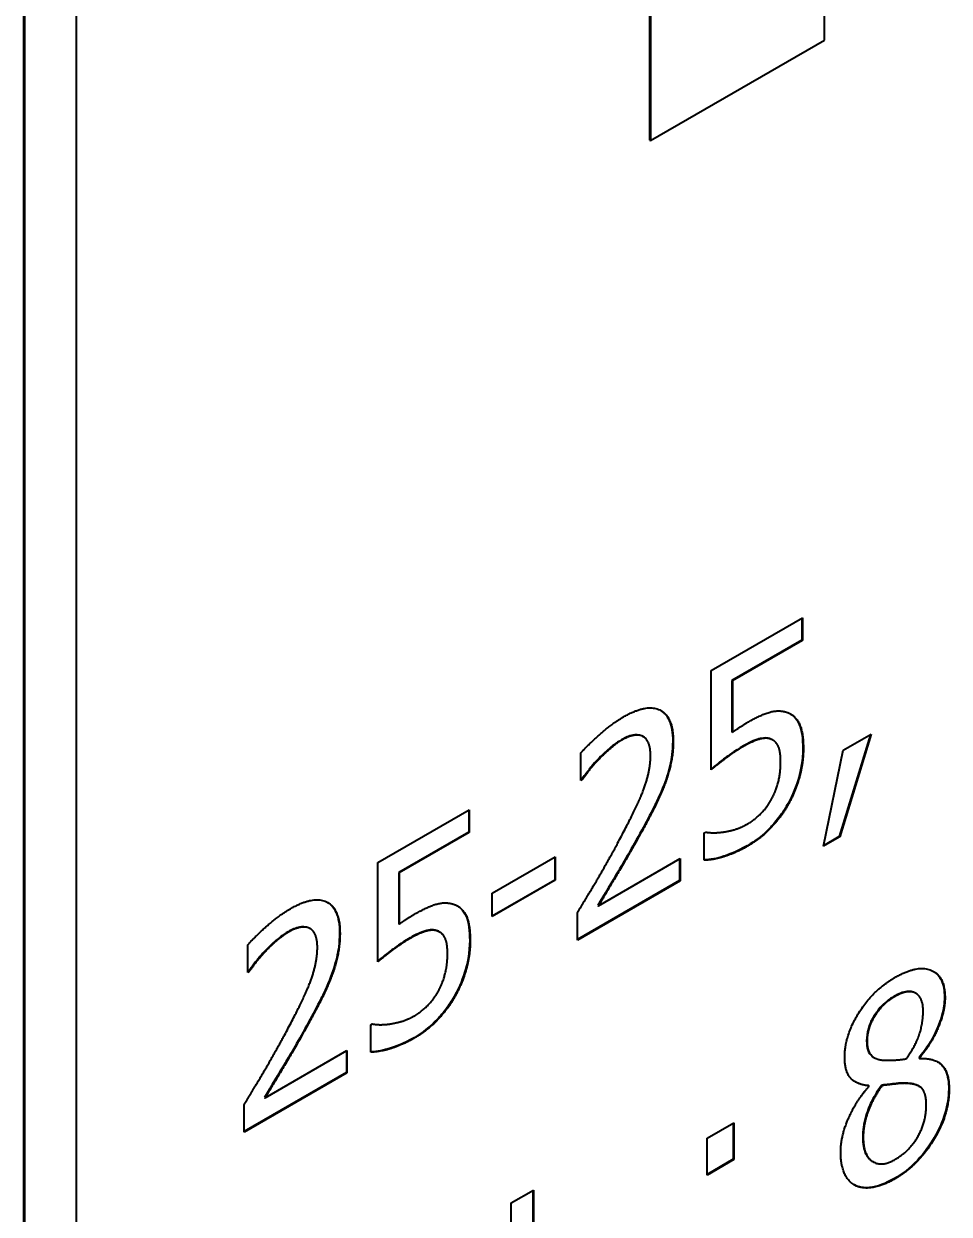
# Model space of a CAD drawing. Header units: inches. Extents: x 6934 to 18973, y 4254 to 7629.
# Drawn here: x 11191.88 to 11201.93, y 6550.43 to 6563.37 of the extents above; entities that cross this region are included whole.
import ezdxf

# ---------------------------------------------------------------- set-up
doc = ezdxf.new("R2010")
doc.units = ezdxf.units.IN
doc.header["$MEASUREMENT"] = 0
doc.layers.add('POWER SUPPLY CASE OUTLINE$0$가시적인 것(ISO)', color=3, linetype='Continuous', lineweight=40, true_color=0x00ff00)
doc.layers.add('POWER SUPPLY CASE OUTLINE$0$가시적인 좁은 것(ISO)', color=3, linetype='Continuous', lineweight=35, true_color=0x00ff00)

msp = doc.modelspace()

# ---------------------------------------------------------------- linework, layer by layer
at = {"layer": 'POWER SUPPLY CASE OUTLINE$0$가시적인 것(ISO)'}
for p, q in [((11198.682, 6562.103), (11198.682, 6566.475)), ((11198.688, 6566.472), (11198.688, 6562.1)), ((11191.879, 6517.351), (11191.879, 6566.404)), ((11191.885, 6566.4), (11191.885, 6517.348)), ((11192.45, 6518.273), (11192.45, 6566.127)), ((11200.579, 6563.188), (11200.579, 6564.058)), ((11198.688, 6562.1), (11200.579, 6563.188)), ((11198.682, 6562.103), (11198.688, 6562.1)), ((11199.347, 6556.341), (11200.34, 6556.913)), ((11200.334, 6556.91), (11200.334, 6556.67)), ((11200.34, 6556.913), (11200.34, 6556.667)), ((11200.334, 6556.67), (11199.574, 6556.233)), ((11200.34, 6556.667), (11199.58, 6556.229)), ((11200.334, 6556.67), (11200.34, 6556.667)), ((11199.347, 6555.262), (11199.347, 6556.341)), ((11199.574, 6556.233), (11199.58, 6556.229)), ((11199.574, 6556.233), (11199.574, 6555.675)), ((11199.58, 6556.229), (11199.58, 6555.671)), ((11198.606, 6555.625), (11198.612, 6555.622)), ((11199.574, 6555.675), (11199.58, 6555.671)), ((11199.995, 6555.596), (11200.001, 6555.593)), ((11200.014, 6555.588), (11200.019, 6555.584)), ((11201.078, 6555.645), (11200.74, 6554.536)), ((11201.086, 6555.65), (11200.746, 6554.533)), ((11200.783, 6555.475), (11201.086, 6555.65)), ((11197.932, 6555.147), (11197.932, 6555.445)), ((11200.568, 6554.431), (11200.783, 6555.475)), ((11197.94, 6555.158), (11197.932, 6555.153)), ((11197.946, 6555.154), (11197.932, 6555.147)), ((11197.94, 6555.158), (11197.946, 6555.154)), ((11195.726, 6554.256), (11196.719, 6554.828)), ((11196.714, 6554.825), (11196.714, 6554.585)), ((11196.719, 6554.828), (11196.719, 6554.582)), ((11196.714, 6554.585), (11195.954, 6554.148)), ((11196.719, 6554.582), (11195.959, 6554.144)), ((11196.714, 6554.585), (11196.719, 6554.582)), ((11199.272, 6554.576), (11199.289, 6554.586)), ((11199.272, 6554.28), (11199.272, 6554.576)), ((11200.746, 6554.533), (11200.568, 6554.431)), ((11200.74, 6554.536), (11200.57, 6554.438)), ((11200.74, 6554.536), (11200.746, 6554.533)), ((11195.726, 6553.177), (11195.726, 6554.256)), ((11196.969, 6553.922), (11197.654, 6554.316)), ((11197.648, 6554.313), (11197.648, 6554.065)), ((11197.654, 6554.316), (11197.654, 6554.062)), ((11198.122, 6553.785), (11199.011, 6554.297)), ((11199.005, 6554.294), (11199.005, 6554.058)), ((11199.011, 6554.297), (11199.011, 6554.055)), ((11195.954, 6554.148), (11195.959, 6554.144)), ((11195.954, 6554.148), (11195.954, 6553.59)), ((11195.959, 6554.144), (11195.959, 6553.586)), ((11197.648, 6554.065), (11196.969, 6553.674)), ((11197.654, 6554.062), (11196.969, 6553.667)), ((11197.648, 6554.065), (11197.654, 6554.062)), ((11199.005, 6554.058), (11197.894, 6553.418)), ((11199.011, 6554.055), (11197.894, 6553.412)), ((11199.005, 6554.058), (11199.011, 6554.055)), ((11196.969, 6553.667), (11196.969, 6553.922)), ((11198.116, 6553.788), (11198.122, 6553.785)), ((11197.894, 6553.412), (11197.894, 6553.708)), ((11194.986, 6553.54), (11194.991, 6553.537)), ((11195.954, 6553.59), (11195.959, 6553.586)), ((11196.375, 6553.512), (11196.38, 6553.508)), ((11196.393, 6553.503), (11196.399, 6553.5)), ((11194.312, 6553.062), (11194.312, 6553.36)), ((11194.32, 6553.073), (11194.312, 6553.068)), ((11194.325, 6553.069), (11194.312, 6553.062)), ((11194.32, 6553.073), (11194.325, 6553.069)), ((11201.564, 6552.839), (11201.569, 6552.835)), ((11195.651, 6552.491), (11195.669, 6552.502)), ((11195.651, 6552.195), (11195.651, 6552.491)), ((11194.501, 6551.7), (11195.39, 6552.212)), ((11195.385, 6552.209), (11195.385, 6551.973)), ((11195.39, 6552.212), (11195.39, 6551.97)), ((11201.115, 6552.138), (11201.121, 6552.135)), ((11201.607, 6552.138), (11201.607, 6552.13)), ((11201.607, 6552.138), (11201.613, 6552.135)), ((11201.607, 6552.13), (11201.613, 6552.126)), ((11201.613, 6552.135), (11201.613, 6552.126)), ((11195.385, 6551.973), (11194.274, 6551.333)), ((11195.39, 6551.97), (11194.274, 6551.327)), ((11195.385, 6551.973), (11195.39, 6551.97)), ((11201.056, 6551.832), (11201.061, 6551.829)), ((11201.061, 6551.821), (11201.061, 6551.829)), ((11201.201, 6551.836), (11201.207, 6551.833)), ((11201.466, 6551.859), (11201.472, 6551.855)), ((11201.604, 6551.827), (11201.61, 6551.823)), ((11194.496, 6551.704), (11194.501, 6551.7)), ((11194.274, 6551.327), (11194.274, 6551.624)), ((11199.303, 6551.261), (11199.593, 6551.428)), ((11199.587, 6551.425), (11199.587, 6551.031)), ((11199.593, 6551.428), (11199.593, 6551.028)), ((11199.303, 6550.86), (11199.303, 6551.261)), ((11199.587, 6551.031), (11199.303, 6550.867)), ((11199.593, 6551.028), (11199.303, 6550.86)), ((11199.587, 6551.031), (11199.593, 6551.028)), ((11201.104, 6551.006), (11201.11, 6551.003)), ((11197.175, 6550.558), (11197.416, 6550.697)), ((11197.41, 6550.693), (11197.41, 6548.855)), ((11197.416, 6550.697), (11197.416, 6548.851)), ((11197.175, 6548.465), (11197.175, 6550.558))]:
    msp.add_line(p, q, dxfattribs=at)
for points, degree in [([(11198.396, 6555.838), (11198.65, 6555.984), (11198.936, 6555.838), (11198.936, 6555.574)], 2), ([(11197.932, 6555.445), (11198.007, 6555.531), (11198.276, 6555.768), (11198.396, 6555.838)], 2), ([(11199.744, 6555.778), (11199.883, 6555.858), (11200.076, 6555.916), (11200.164, 6555.889)], 2), ([(11200.164, 6555.889), (11200.253, 6555.862), (11200.35, 6555.681), (11200.35, 6555.491)], 2), ([(11199.58, 6555.671), (11199.624, 6555.703), (11199.709, 6555.758), (11199.744, 6555.778)], 2), ([(11198.378, 6555.585), (11198.314, 6555.548), (11198.182, 6555.434), (11198.122, 6555.371)], 2), ([(11198.6, 6555.628), (11198.557, 6555.646), (11198.446, 6555.624), (11198.378, 6555.585)], 2), ([(11198.606, 6555.625), (11198.602, 6555.627), (11198.598, 6555.629), (11198.594, 6555.631)], 3), ([(11198.689, 6555.416), (11198.689, 6555.505), (11198.642, 6555.61), (11198.6, 6555.628)], 2), ([(11198.936, 6555.574), (11198.936, 6555.45), (11198.886, 6555.214), (11198.842, 6555.101)], 2), ([(11200.001, 6555.593), (11199.949, 6555.616), (11199.797, 6555.572), (11199.704, 6555.519)], 2), ([(11200.014, 6555.588), (11200.008, 6555.591), (11200.002, 6555.594), (11199.995, 6555.596)], 3), ([(11200.103, 6555.35), (11200.103, 6555.462), (11200.051, 6555.574), (11200.001, 6555.593)], 2), ([(11199.704, 6555.519), (11199.605, 6555.462), (11199.407, 6555.312), (11199.347, 6555.262)], 2), ([(11200.35, 6555.491), (11200.35, 6555.34), (11200.266, 6555.034), (11200.19, 6554.895)], 2), ([(11198.122, 6555.371), (11198.07, 6555.318), (11197.975, 6555.195), (11197.946, 6555.154)], 2), ([(11198.331, 6554.464), (11198.538, 6554.846), (11198.689, 6555.248), (11198.689, 6555.416)], 2), ([(11200.011, 6554.956), (11200.057, 6555.045), (11200.103, 6555.238), (11200.103, 6555.35)], 2), ([(11198.842, 6555.101), (11198.798, 6554.984), (11198.67, 6554.73), (11198.6, 6554.603)], 2), ([(11199.75, 6554.679), (11199.823, 6554.721), (11199.961, 6554.861), (11200.011, 6554.956)], 2), ([(11200.19, 6554.895), (11200.114, 6554.756), (11199.886, 6554.515), (11199.746, 6554.434)], 2), ([(11199.484, 6554.587), (11199.556, 6554.599), (11199.675, 6554.636), (11199.75, 6554.679)], 2), ([(11198.6, 6554.603), (11198.485, 6554.393), (11198.205, 6553.923), (11198.122, 6553.785)], 2), ([(11199.289, 6554.586), (11199.317, 6554.579), (11199.421, 6554.578), (11199.484, 6554.587)], 2), ([(11197.894, 6553.708), (11198.015, 6553.908), (11198.229, 6554.274), (11198.331, 6554.464)], 2), ([(11199.746, 6554.434), (11199.616, 6554.359), (11199.364, 6554.28), (11199.272, 6554.28)], 2), ([(11194.312, 6553.36), (11194.387, 6553.446), (11194.655, 6553.683), (11194.776, 6553.753)], 2), ([(11194.776, 6553.753), (11195.029, 6553.899), (11195.315, 6553.753), (11195.315, 6553.489)], 2), ([(11196.124, 6553.693), (11196.263, 6553.773), (11196.455, 6553.831), (11196.543, 6553.804)], 2), ([(11196.543, 6553.804), (11196.633, 6553.777), (11196.73, 6553.596), (11196.73, 6553.406)], 2), ([(11195.959, 6553.586), (11196.003, 6553.619), (11196.088, 6553.673), (11196.124, 6553.693)], 2), ([(11194.758, 6553.5), (11194.693, 6553.463), (11194.561, 6553.35), (11194.501, 6553.286)], 2), ([(11194.979, 6553.543), (11194.937, 6553.561), (11194.825, 6553.539), (11194.758, 6553.5)], 2), ([(11194.986, 6553.54), (11194.982, 6553.542), (11194.978, 6553.544), (11194.974, 6553.546)], 3), ([(11195.069, 6553.331), (11195.069, 6553.42), (11195.022, 6553.525), (11194.979, 6553.543)], 2), ([(11195.315, 6553.489), (11195.315, 6553.365), (11195.266, 6553.129), (11195.222, 6553.016)], 2), ([(11196.38, 6553.508), (11196.329, 6553.531), (11196.177, 6553.488), (11196.084, 6553.434)], 2), ([(11196.393, 6553.503), (11196.387, 6553.506), (11196.381, 6553.509), (11196.375, 6553.512)], 3), ([(11196.483, 6553.266), (11196.483, 6553.378), (11196.43, 6553.49), (11196.38, 6553.508)], 2), ([(11196.084, 6553.434), (11195.984, 6553.377), (11195.786, 6553.227), (11195.726, 6553.177)], 2), ([(11196.73, 6553.406), (11196.73, 6553.255), (11196.646, 6552.949), (11196.57, 6552.81)], 2), ([(11194.501, 6553.286), (11194.45, 6553.233), (11194.355, 6553.11), (11194.325, 6553.069)], 2), ([(11194.711, 6552.379), (11194.918, 6552.761), (11195.069, 6553.164), (11195.069, 6553.331)], 2), ([(11196.391, 6552.871), (11196.436, 6552.96), (11196.483, 6553.154), (11196.483, 6553.266)], 2), ([(11201.345, 6553.006), (11201.591, 6553.148), (11201.889, 6553.021), (11201.889, 6552.787)], 2), ([(11195.222, 6553.016), (11195.178, 6552.899), (11195.05, 6552.645), (11194.979, 6552.518)], 2), ([(11200.799, 6552.141), (11200.799, 6552.377), (11201.107, 6552.87), (11201.345, 6553.006)], 2), ([(11196.13, 6552.594), (11196.203, 6552.636), (11196.341, 6552.777), (11196.391, 6552.871)], 2), ([(11201.651, 6552.647), (11201.651, 6552.788), (11201.488, 6552.882), (11201.343, 6552.799)], 2), ([(11196.57, 6552.81), (11196.493, 6552.671), (11196.266, 6552.43), (11196.125, 6552.349)], 2), ([(11201.343, 6552.799), (11201.211, 6552.723), (11201.042, 6552.458), (11201.042, 6552.313)], 2), ([(11201.889, 6552.787), (11201.889, 6552.647), (11201.746, 6552.29), (11201.613, 6552.135)], 2), ([(11195.864, 6552.502), (11195.936, 6552.515), (11196.055, 6552.551), (11196.13, 6552.594)], 2), ([(11201.471, 6552.124), (11201.576, 6552.278), (11201.651, 6552.52), (11201.651, 6552.647)], 2), ([(11194.979, 6552.518), (11194.865, 6552.308), (11194.585, 6551.838), (11194.501, 6551.7)], 2), ([(11195.669, 6552.502), (11195.697, 6552.494), (11195.801, 6552.493), (11195.864, 6552.502)], 2), ([(11194.274, 6551.624), (11194.394, 6551.824), (11194.608, 6552.189), (11194.711, 6552.379)], 2), ([(11196.125, 6552.349), (11195.996, 6552.274), (11195.744, 6552.195), (11195.651, 6552.195)], 2), ([(11201.042, 6552.313), (11201.042, 6552.21), (11201.129, 6552.116), (11201.215, 6552.108)], 2), ([(11201.061, 6551.829), (11200.928, 6551.842), (11200.799, 6551.982), (11200.799, 6552.141)], 2), ([(11201.215, 6552.108), (11201.252, 6552.105), (11201.408, 6552.112), (11201.471, 6552.124)], 2), ([(11201.613, 6552.126), (11201.771, 6552.133), (11201.934, 6551.982), (11201.934, 6551.789)], 2), ([(11200.755, 6551.105), (11200.755, 6551.274), (11200.912, 6551.65), (11201.061, 6551.821)], 2), ([(11201.056, 6551.832), (11201.005, 6551.837), (11200.954, 6551.849), (11200.912, 6551.873)], 3), ([(11201.207, 6551.833), (11201.107, 6551.699), (11201, 6551.41), (11201, 6551.266)], 2), ([(11201.472, 6551.855), (11201.431, 6551.859), (11201.293, 6551.842), (11201.207, 6551.833)], 2), ([(11201.604, 6551.827), (11201.569, 6551.847), (11201.521, 6551.856), (11201.466, 6551.859)], 3), ([(11201.685, 6551.618), (11201.685, 6551.747), (11201.597, 6551.849), (11201.472, 6551.855)], 2), ([(11201.934, 6551.789), (11201.934, 6551.521), (11201.597, 6550.964), (11201.345, 6550.819)], 2), ([(11201.347, 6551.029), (11201.5, 6551.117), (11201.685, 6551.435), (11201.685, 6551.618)], 2), ([(11201, 6551.266), (11201, 6551.076), (11201.198, 6550.943), (11201.347, 6551.029)], 2), ([(11200.91, 6550.748), (11200.834, 6550.789), (11200.755, 6550.974), (11200.755, 6551.105)], 2), ([(11201.345, 6550.819), (11201.21, 6550.741), (11200.988, 6550.707), (11200.91, 6550.748)], 2), ([(11200.905, 6550.752), (11200.903, 6550.752), (11200.902, 6550.753), (11200.901, 6550.753)], 3)]:
    msp.add_open_spline(points, degree=degree, dxfattribs=at)
for points, knots in [([(11198.8, 6555.907), (11198.84, 6555.883), (11198.871, 6555.846), (11198.92, 6555.736), (11198.93, 6555.659), (11198.93, 6555.577)], [-0.06849731, -0.06849731, -0.06849731, -0.06849731, -0.03792369, -0.03792369, 0, 0, 0, 0]), ([(11200.208, 6555.87), (11200.221, 6555.863), (11200.233, 6555.854), (11200.269, 6555.821), (11200.29, 6555.79), (11200.334, 6555.688), (11200.344, 6555.595), (11200.344, 6555.494)], [-0.08110192, -0.08110192, -0.08110192, -0.08110192, -0.07025254, -0.07025254, -0.04617148, -0.04617148, 0, 0, 0, 0]), ([(11198.373, 6555.588), (11198.311, 6555.553), (11198.263, 6555.512), (11198.199, 6555.457), (11198.157, 6555.417), (11198.116, 6555.374)], [-0.0350196, -0.0350196, -0.0350196, -0.0350196, -0.02350936, -0.02350936, 0, 0, 0, 0]), ([(11198.594, 6555.631), (11198.559, 6555.646), (11198.524, 6555.643), (11198.456, 6555.63), (11198.415, 6555.612), (11198.373, 6555.588)], [-0.03768888, -0.03768888, -0.03768888, -0.03768888, -0.02216297, -0.02216297, 0, 0, 0, 0]), ([(11198.93, 6555.577), (11198.93, 6555.461), (11198.914, 6555.376), (11198.889, 6555.259), (11198.866, 6555.181), (11198.836, 6555.104)], [-0.0491395, -0.0491395, -0.0491395, -0.0491395, -0.03196076, -0.03196076, 0, 0, 0, 0]), ([(11199.995, 6555.596), (11199.978, 6555.604), (11199.958, 6555.608), (11199.908, 6555.608), (11199.88, 6555.601), (11199.813, 6555.582), (11199.755, 6555.555), (11199.699, 6555.522)], [-0.04194345, -0.04194345, -0.04194345, -0.04194345, -0.03703958, -0.03703958, -0.02998323, -0.02998323, 0, 0, 0, 0]), ([(11199.699, 6555.522), (11199.6, 6555.466), (11199.526, 6555.41), (11199.453, 6555.355), (11199.395, 6555.31), (11199.347, 6555.27)], [-0.0408979, -0.0408979, -0.0408979, -0.0408979, -0.02663719, -0.02663719, -0.00101463, -0.00101463, -0.00101463, -0.00101463]), ([(11200.344, 6555.494), (11200.344, 6555.362), (11200.32, 6555.253), (11200.273, 6555.084), (11200.235, 6554.99), (11200.184, 6554.898)], [-0.06969027, -0.06969027, -0.06969027, -0.06969027, -0.03931917, -0.03931917, 0, 0, 0, 0]), ([(11198.116, 6555.374), (11198.065, 6555.322), (11198.03, 6555.276), (11197.993, 6555.228), (11197.964, 6555.19), (11197.94, 6555.158)], [-0.0232837, -0.0232837, -0.0232837, -0.0232837, -0.01528095, -0.01528095, 0, 0, 0, 0]), ([(11198.836, 6555.104), (11198.793, 6554.99), (11198.747, 6554.897), (11198.685, 6554.775), (11198.641, 6554.69), (11198.594, 6554.607)], [-0.05140977, -0.05140977, -0.05140977, -0.05140977, -0.03593693, -0.03593693, 0, 0, 0, 0]), ([(11200.184, 6554.898), (11200.159, 6554.851), (11200.13, 6554.806), (11200.058, 6554.709), (11200.02, 6554.665), (11199.914, 6554.553), (11199.827, 6554.487), (11199.74, 6554.437)], [-0.07222758, -0.07222758, -0.07222758, -0.07222758, -0.06095859, -0.06095859, -0.04642311, -0.04642311, 0, 0, 0, 0]), ([(11198.594, 6554.607), (11198.481, 6554.399), (11198.402, 6554.266), (11198.272, 6554.048), (11198.185, 6553.903), (11198.116, 6553.788)], [-0.09639597, -0.09639597, -0.09639597, -0.09639597, -0.05005426, -0.05005426, 0, 0, 0, 0]), ([(11199.74, 6554.437), (11199.622, 6554.369), (11199.532, 6554.338), (11199.412, 6554.3), (11199.339, 6554.284), (11199.272, 6554.283)], [-0.06600544, -0.06600544, -0.06600544, -0.06600544, -0.04042675, -0.04042675, -0.00111119, -0.00111119, -0.00111119, -0.00111119]), ([(11195.179, 6553.822), (11195.22, 6553.798), (11195.251, 6553.762), (11195.299, 6553.651), (11195.31, 6553.575), (11195.31, 6553.492)], [-0.06849731, -0.06849731, -0.06849731, -0.06849731, -0.03792369, -0.03792369, 0, 0, 0, 0]), ([(11196.588, 6553.785), (11196.601, 6553.778), (11196.613, 6553.769), (11196.648, 6553.736), (11196.67, 6553.706), (11196.714, 6553.603), (11196.724, 6553.51), (11196.724, 6553.409)], [-0.08110192, -0.08110192, -0.08110192, -0.08110192, -0.07025254, -0.07025254, -0.04617148, -0.04617148, 0, 0, 0, 0]), ([(11194.752, 6553.503), (11194.691, 6553.468), (11194.643, 6553.428), (11194.579, 6553.373), (11194.537, 6553.333), (11194.496, 6553.289)], [-0.0350196, -0.0350196, -0.0350196, -0.0350196, -0.02350936, -0.02350936, 0, 0, 0, 0]), ([(11194.974, 6553.546), (11194.939, 6553.561), (11194.903, 6553.559), (11194.836, 6553.545), (11194.794, 6553.527), (11194.752, 6553.503)], [-0.03768888, -0.03768888, -0.03768888, -0.03768888, -0.02216297, -0.02216297, 0, 0, 0, 0]), ([(11195.31, 6553.492), (11195.31, 6553.376), (11195.294, 6553.291), (11195.269, 6553.174), (11195.246, 6553.097), (11195.216, 6553.019)], [-0.0491395, -0.0491395, -0.0491395, -0.0491395, -0.03196076, -0.03196076, 0, 0, 0, 0]), ([(11196.375, 6553.512), (11196.357, 6553.519), (11196.338, 6553.523), (11196.287, 6553.524), (11196.26, 6553.516), (11196.192, 6553.497), (11196.135, 6553.47), (11196.078, 6553.438)], [-0.04194345, -0.04194345, -0.04194345, -0.04194345, -0.03703958, -0.03703958, -0.02998323, -0.02998323, 0, 0, 0, 0]), ([(11196.078, 6553.438), (11195.98, 6553.381), (11195.906, 6553.325), (11195.832, 6553.27), (11195.774, 6553.225), (11195.726, 6553.185)], [-0.0408979, -0.0408979, -0.0408979, -0.0408979, -0.02663719, -0.02663719, -0.00101463, -0.00101463, -0.00101463, -0.00101463]), ([(11196.724, 6553.409), (11196.724, 6553.277), (11196.7, 6553.168), (11196.652, 6552.999), (11196.614, 6552.905), (11196.564, 6552.813)], [-0.06969027, -0.06969027, -0.06969027, -0.06969027, -0.03931917, -0.03931917, 0, 0, 0, 0]), ([(11194.496, 6553.289), (11194.445, 6553.237), (11194.409, 6553.191), (11194.372, 6553.143), (11194.343, 6553.105), (11194.32, 6553.073)], [-0.0232837, -0.0232837, -0.0232837, -0.0232837, -0.01528095, -0.01528095, 0, 0, 0, 0]), ([(11195.216, 6553.019), (11195.173, 6552.905), (11195.127, 6552.812), (11195.065, 6552.69), (11195.02, 6552.605), (11194.974, 6552.522)], [-0.05140977, -0.05140977, -0.05140977, -0.05140977, -0.03593693, -0.03593693, 0, 0, 0, 0]), ([(11201.762, 6553.074), (11201.762, 6553.074), (11201.763, 6553.073), (11201.801, 6553.05), (11201.83, 6553.017), (11201.873, 6552.921), (11201.883, 6552.86), (11201.883, 6552.791)], [-0.06034394, -0.06034394, -0.06034394, -0.06034394, -0.0598059, -0.0598059, -0.0316172, -0.0316172, 0, 0, 0, 0]), ([(11201.564, 6552.839), (11201.563, 6552.839), (11201.562, 6552.839), (11201.537, 6552.853), (11201.508, 6552.858), (11201.432, 6552.849), (11201.384, 6552.829), (11201.337, 6552.802)], [-0.04383365, -0.04383365, -0.04383365, -0.04383365, -0.0433829, -0.0433829, -0.02485532, -0.02485532, 0, 0, 0, 0]), ([(11196.564, 6552.813), (11196.538, 6552.766), (11196.51, 6552.722), (11196.438, 6552.624), (11196.399, 6552.581), (11196.293, 6552.468), (11196.207, 6552.402), (11196.12, 6552.352)], [-0.07222758, -0.07222758, -0.07222758, -0.07222758, -0.06095859, -0.06095859, -0.04642311, -0.04642311, 0, 0, 0, 0]), ([(11201.337, 6552.802), (11201.31, 6552.786), (11201.283, 6552.768), (11201.232, 6552.727), (11201.208, 6552.704), (11201.145, 6552.633), (11201.119, 6552.591), (11201.085, 6552.531), (11201.068, 6552.493), (11201.042, 6552.405), (11201.037, 6552.359), (11201.037, 6552.317)], [-0.05615887, -0.05615887, -0.05615887, -0.05615887, -0.05054734, -0.05054734, -0.04538388, -0.04538388, -0.03601597, -0.03601597, -0.01962002, -0.01962002, 0, 0, 0, 0]), ([(11201.883, 6552.791), (11201.883, 6552.73), (11201.873, 6552.666), (11201.841, 6552.547), (11201.814, 6552.464), (11201.721, 6552.285), (11201.668, 6552.208), (11201.607, 6552.138)], [-0.12763, -0.12763, -0.12763, -0.12763, -0.0755055, -0.0755055, -0.0358914, -0.0358914, 0, 0, 0, 0]), ([(11194.974, 6552.522), (11194.861, 6552.314), (11194.782, 6552.181), (11194.652, 6551.964), (11194.565, 6551.818), (11194.496, 6551.704)], [-0.09639597, -0.09639597, -0.09639597, -0.09639597, -0.05005426, -0.05005426, 0, 0, 0, 0]), ([(11196.12, 6552.352), (11196.001, 6552.284), (11195.911, 6552.253), (11195.792, 6552.216), (11195.718, 6552.199), (11195.651, 6552.198)], [-0.06600544, -0.06600544, -0.06600544, -0.06600544, -0.04042675, -0.04042675, -0.00111119, -0.00111119, -0.00111119, -0.00111119]), ([(11201.037, 6552.317), (11201.037, 6552.281), (11201.04, 6552.248), (11201.06, 6552.189), (11201.075, 6552.17), (11201.097, 6552.15), (11201.106, 6552.143), (11201.115, 6552.138)], [-0.05119082, -0.05119082, -0.05119082, -0.05119082, -0.03994161, -0.03994161, -0.02755332, -0.02755332, -0.02071346, -0.02071346, -0.02071346, -0.02071346]), ([(11201.809, 6552.089), (11201.812, 6552.088), (11201.814, 6552.086), (11201.858, 6552.058), (11201.881, 6552.025), (11201.92, 6551.934), (11201.929, 6551.865), (11201.929, 6551.792)], [-0.0568812, -0.0568812, -0.0568812, -0.0568812, -0.05567703, -0.05567703, -0.03352345, -0.03352345, 0, 0, 0, 0]), ([(11201.201, 6551.836), (11201.162, 6551.785), (11201.128, 6551.73), (11201.076, 6551.63), (11201.049, 6551.571), (11201.004, 6551.419), (11200.994, 6551.342), (11200.994, 6551.27)], [-0.1024099, -0.1024099, -0.1024099, -0.1024099, -0.06237, -0.06237, -0.0333453, -0.0333453, 0, 0, 0, 0]), ([(11201.466, 6551.859), (11201.433, 6551.861), (11201.392, 6551.858), (11201.304, 6551.848), (11201.253, 6551.842), (11201.201, 6551.836)], [-0.04964421, -0.04964421, -0.04964421, -0.04964421, -0.02961495, -0.02961495, 0, 0, 0, 0]), ([(11201.929, 6551.792), (11201.929, 6551.709), (11201.916, 6551.621), (11201.861, 6551.438), (11201.821, 6551.35), (11201.726, 6551.187), (11201.666, 6551.101), (11201.509, 6550.935), (11201.425, 6550.871), (11201.339, 6550.822)], [-0.1886704, -0.1886704, -0.1886704, -0.1886704, -0.1385152, -0.1385152, -0.0900014, -0.0900014, -0.0454715, -0.0454715, 0, 0, 0, 0]), ([(11200.994, 6551.27), (11200.994, 6551.235), (11200.997, 6551.202), (11201.008, 6551.142), (11201.016, 6551.115), (11201.048, 6551.047), (11201.078, 6551.021), (11201.104, 6551.006)], [-0.08712441, -0.08712441, -0.08712441, -0.08712441, -0.07639415, -0.07639415, -0.06636638, -0.06636638, -0.04705919, -0.04705919, -0.04705919, -0.04705919]), ([(11201.339, 6550.822), (11201.245, 6550.768), (11201.154, 6550.732), (11201.007, 6550.718), (11200.952, 6550.726), (11200.905, 6550.752)], [-0.08439858, -0.08439858, -0.08439858, -0.08439858, -0.03474466, -0.03474466, 0, 0, 0, 0])]:
    msp.add_open_spline(points, degree=3, knots=knots, dxfattribs=at)
at = {"layer": 'POWER SUPPLY CASE OUTLINE$0$가시적인 좁은 것(ISO)'}
for p, q in [((11198.373, 6555.588), (11198.378, 6555.585)), ((11198.594, 6555.631), (11198.6, 6555.628)), ((11198.93, 6555.577), (11198.936, 6555.574)), ((11199.699, 6555.522), (11199.704, 6555.519)), ((11200.344, 6555.494), (11200.35, 6555.491)), ((11198.116, 6555.374), (11198.122, 6555.371)), ((11198.836, 6555.104), (11198.842, 6555.101)), ((11200.184, 6554.898), (11200.19, 6554.895)), ((11198.594, 6554.607), (11198.6, 6554.603)), ((11199.74, 6554.437), (11199.746, 6554.434)), ((11194.752, 6553.503), (11194.758, 6553.5)), ((11194.974, 6553.546), (11194.979, 6553.543)), ((11195.31, 6553.492), (11195.315, 6553.489)), ((11196.078, 6553.438), (11196.084, 6553.434)), ((11196.724, 6553.409), (11196.73, 6553.406)), ((11194.496, 6553.289), (11194.501, 6553.286)), ((11195.216, 6553.019), (11195.222, 6553.016)), ((11196.564, 6552.813), (11196.57, 6552.81)), ((11201.337, 6552.802), (11201.343, 6552.799)), ((11201.883, 6552.791), (11201.889, 6552.787)), ((11194.974, 6552.522), (11194.979, 6552.518)), ((11196.12, 6552.352), (11196.125, 6552.349)), ((11201.037, 6552.317), (11201.042, 6552.313)), ((11201.929, 6551.792), (11201.934, 6551.789)), ((11200.994, 6551.27), (11201, 6551.266)), ((11201.339, 6550.822), (11201.345, 6550.819)), ((11200.905, 6550.752), (11200.91, 6550.748))]:
    msp.add_line(p, q, dxfattribs=at)

doc.saveas('drawing.dxf')
